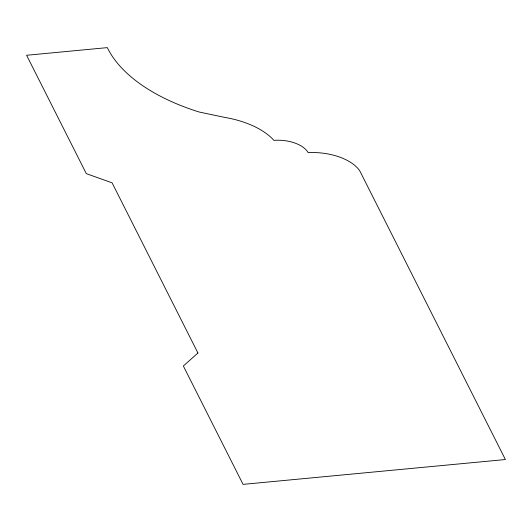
<?xml version="1.0" encoding="UTF-8"?>
<svg xmlns="http://www.w3.org/2000/svg" width="532" height="532" viewBox="0 0 532 532"><rect width="100%" height="100%" fill="white"/><g stroke="black" fill="none" stroke-linecap="round" stroke-linejoin="round"><path stroke-width="0.8" d="M197.937 352.989L183.354 365.996L243.071 484.373L505.4 459.535L359.845 170.998A45.672 24.339 4.3 0 0 308.154 152.637A28.628 15.255 4.3 0 0 273.92 140.375A72.093 38.417 4.3 0 0 225.043 117.459L199.287 112.046A172.72 92.043 4.3 0 1 107.318 47.627L26.6 55.268L86.317 173.645L112.092 182.828L197.937 352.989"/></g></svg>
